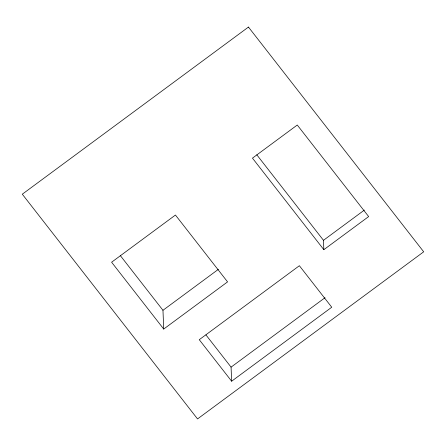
<?xml version="1.0" encoding="UTF-8"?>
<svg xmlns="http://www.w3.org/2000/svg" width="446" height="446" viewBox="0 0 446 446"><rect width="100%" height="100%" fill="white"/><g stroke="black" fill="none" stroke-linecap="round" stroke-linejoin="round"><path stroke-width="0.67" d="M163.721 329.053L111.606 262.215L175.445 215.044L227.566 281.883L163.721 329.053L162.968 310.288L218.412 269.317M323.846 249.688L252.458 158.135L297.27 125.025L368.658 216.578L323.846 249.688L323.473 240.305L364.36 210.088M231.636 381.213L199.262 339.696L299.377 265.721L331.752 307.233L231.636 381.213L231.073 367.136L325.034 297.705M256.785 154.784L323.473 240.305M205.94 334.907L231.073 367.136M120.247 255.497L162.968 310.288M248.461 27.072L22.3 194.194L197.539 418.928L423.7 251.806L248.461 27.072"/></g></svg>
